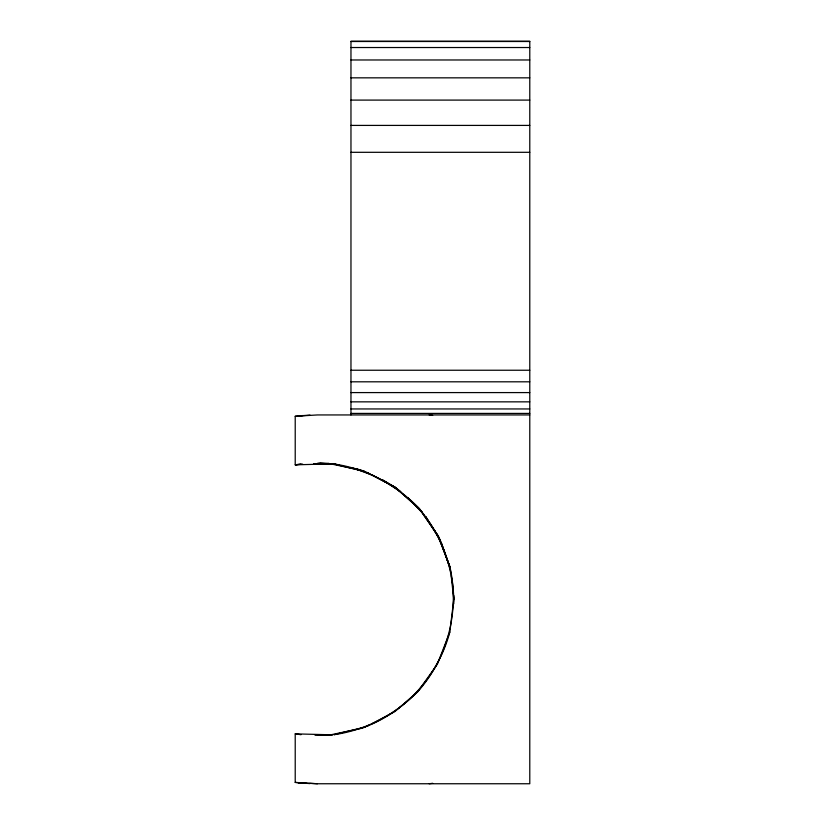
<?xml version="1.0" encoding="UTF-8"?>
<svg xmlns="http://www.w3.org/2000/svg" width="825" height="825" viewBox="0 0 825 825"><rect width="100%" height="100%" fill="white"/><g stroke="black" fill="none" stroke-linecap="round" stroke-linejoin="round"><path stroke-width="1.24" d="M371.518 723.917L394.897 711.562L417.821 691.618L437.384 664.187L449.831 631.981L453.791 599.342L451.182 575.747M371.518 474.777L394.897 487.132L419.502 508.932L438.168 535.982L449.831 566.713C459.938 610.675 447.769 657.917 417.821 691.618C395.185 714.553 365.898 730.208 333.877 734.704L365.795 726.835L361.855 728.258L328.886 735.209L314.944 734.951M449.831 631.981C438.611 674.273 407.612 709.954 366.908 726.248M366.939 726.248L369.229 725.082M301.012 463.99L295.216 464.826L295.216 416.285L317.439 414.944L529.784 414.944M429.206 783.75L432.671 783.296M332.63 734.827L295.216 733.868L295.216 782.409L317.439 783.75L529.784 783.75L529.784 41.25L350.965 41.25L350.965 414.954M295.216 416.285L302.6 415.542M302.672 464.114L295.216 464.826L332.63 463.867L318.832 463.258M298.165 415.955L310.014 415.088M313.675 463.763L328.886 463.485L361.855 470.436L365.795 471.859L333.877 463.99L336.322 464.444M350.965 41.498L529.784 41.498M350.965 47.53L529.784 47.53M350.965 59.977L529.784 59.977M350.965 77.839L529.784 77.839M350.965 100.093L529.784 100.093M350.965 125.41L529.784 125.41M350.965 152.305L529.784 152.305M350.965 370.239L529.784 370.239M350.965 381.81L529.784 381.81M350.965 392.587L529.784 392.587M350.965 401.847L529.784 401.847M350.965 408.952L529.784 408.952M350.965 413.418L529.784 413.418M313.644 463.99L332.609 463.99L317.604 463.227M314.913 734.704L332.609 734.704M320.11 463.227L328.886 463.485M305.879 783.142L298.165 782.739L310.014 783.595M309.736 783.348L317.439 783.75M295.216 782.409L302.6 783.152M429.206 414.944L432.671 415.398M295.216 733.868L301.012 734.704M333.785 464.062L336.239 464.506M333.877 463.99C365.898 468.476 395.185 484.141 417.821 507.066C440.158 532.744 452.863 565.331 453.791 599.342M357.019 468.992L360.649 470.075M356.668 468.982L365.795 471.859M353.306 468.064L374.375 475.953M366.939 472.447L369.229 473.612M366.908 472.447L394.897 487.132L400.043 491.019M382.222 479.593L394.897 487.132L419.502 508.932L438.168 535.982L440.241 540.138M383.233 480.449L401.012 492.071M407.767 497.609L419.502 508.932M407.632 497.702L421.575 512.036M420.296 509.891L421.884 511.799M425.752 516.697L427.814 519.905M429.887 523.122L438.168 535.982L449.831 566.713L450.904 573.262M425.71 516.687L427.67 519.884M428.979 522.008L440.107 540.107M441.581 543.5L449.831 566.713M440.756 541.169L450.491 569.539M453.791 595.495L453.791 603.817"/></g></svg>
